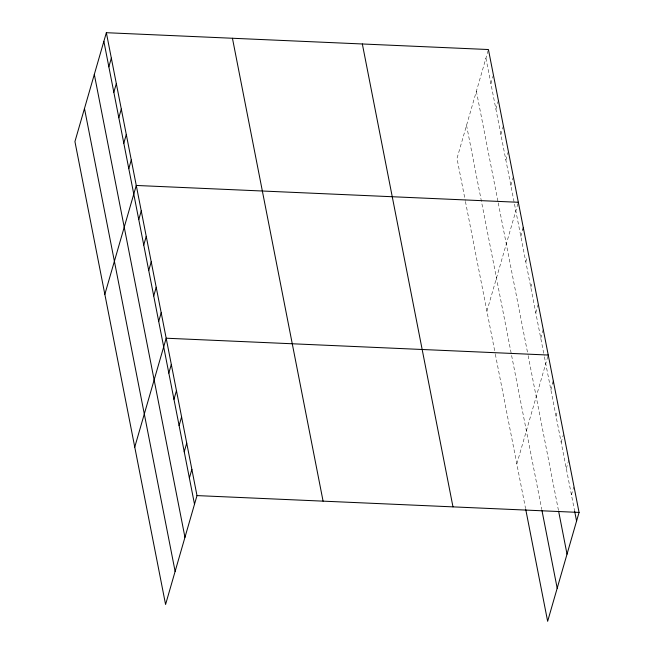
<?xml version="1.0" encoding="UTF-8"?>
<svg xmlns="http://www.w3.org/2000/svg" width="654" height="654" viewBox="0 0 654 654"><rect width="100%" height="100%" fill="white"/><g stroke="black" fill="none" stroke-linecap="round" stroke-linejoin="round"><path stroke-width="0.49" stroke-dasharray="3.27 2.45" d="M488.146 50.489L456.999 158.407L465.239 200.508M490.909 83.638L493.132 75.954M495.896 109.095L498.397 100.446M500.882 134.56L503.376 125.911M505.869 160.017L508.084 152.325M510.856 185.474L513.071 177.79M486.911 311.157L518.058 203.247M520.821 236.396L522.767 229.668M525.808 261.853L527.198 257.047M530.795 287.31L532.184 282.512M535.781 312.776L537.997 305.083M540.768 338.232L543.261 329.583M516.824 463.915L547.97 356.005M550.889 389.923L552.834 383.195M556.023 416.157L557.412 411.35M561.165 442.382L563.38 434.697M566.299 468.616L568.792 459.966M571.433 494.849L573.656 487.156M485.922 58.181L544.218 355.858M544.414 356.839L574.67 511.363M476.382 91.249L498.046 201.906M498.242 202.879L527.958 354.656M528.154 355.637L558.467 510.431M466.547 125.331L541.782 509.531M465.435 201.489L495.16 353.266M495.348 354.247L525.579 508.608"/><path stroke-width="0.98" d="M106.357 32.7L74.932 141.575L165.576 604.468L197.001 495.593L106.357 32.7L488.424 49.532L579.068 512.425L547.643 621.3L525.767 509.572M108.842 66.806L111.343 58.157M113.829 92.271L116.33 83.622M118.815 117.728L121.309 109.079M123.802 143.185L126.296 134.536M128.789 168.642L131.282 159.993M104.844 294.333L136.269 185.458L518.336 202.282M138.762 219.564L141.256 210.915M143.741 245.021L146.243 236.372M148.728 270.486L151.229 261.837M153.715 295.943L156.208 287.294M158.701 321.4L161.195 312.751M134.757 447.083L166.181 338.216L548.248 355.04M168.822 373.091L171.315 364.442M173.956 399.324L176.457 390.675M179.098 425.558L181.591 416.909M184.232 451.783L186.725 443.134M189.366 478.017L191.867 469.368M522.767 229.668L523.323 227.747M552.834 383.195L553.382 381.274M197.001 495.593L579.068 512.425M574.67 511.363L576.575 521.074M558.655 511.403L567.026 554.151M541.97 510.504L557.192 588.224M362.341 43.973L452.985 506.875M232.44 38.251L323.084 501.152M103.863 41.349L194.508 504.242M94.315 74.425L184.959 537.318M84.48 108.499L175.125 571.4"/></g></svg>
